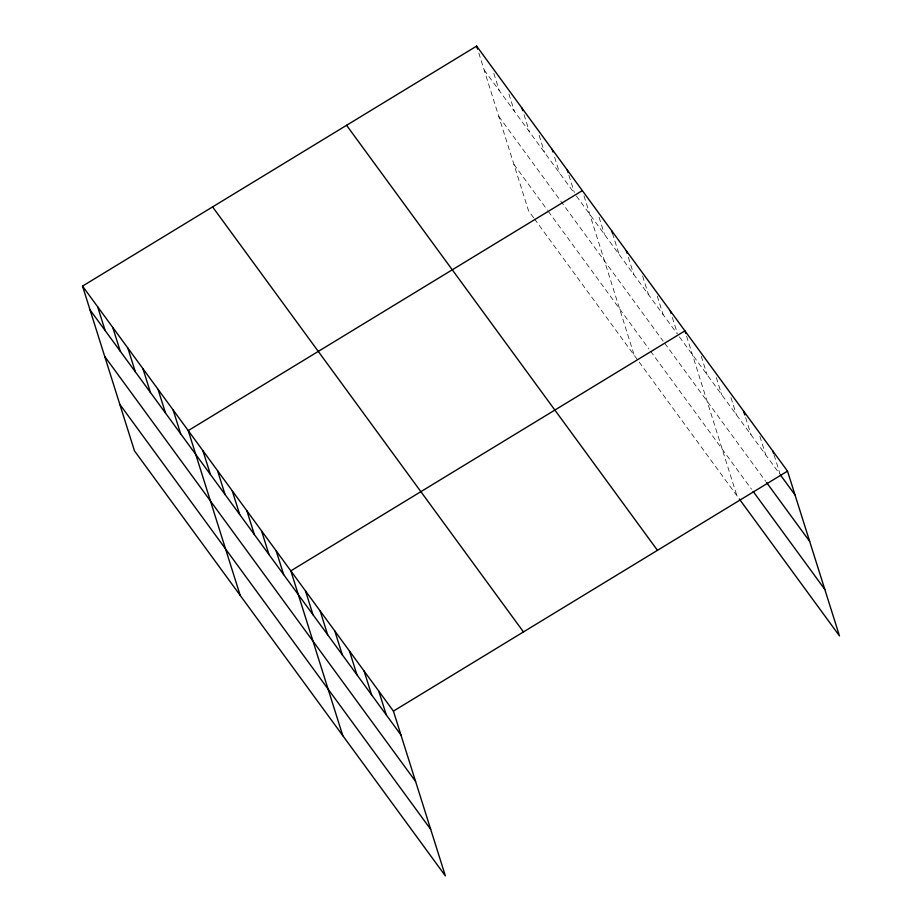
<?xml version="1.0" encoding="UTF-8"?>
<svg xmlns="http://www.w3.org/2000/svg" width="922" height="922" viewBox="0 0 922 922"><rect width="100%" height="100%" fill="white"/><g stroke="black" fill="none" stroke-linecap="round" stroke-linejoin="round"><path stroke-width="0.69" stroke-dasharray="4.61 3.46" d="M484.131 69.911L573.899 192.629M576.411 196.063L676.955 333.522M679.399 336.864L779.551 473.781M498.802 116.426L663.125 341.082M664.75 343.307L765.721 481.342M513.911 164.358L547.472 210.239M548.313 211.38L648.927 348.942M650.552 351.167L751.522 489.202M533.619 217.765L528.583 210.884L477.458 48.751M534.46 218.906L638.358 360.951M639.165 362.069L738.499 497.88M774.111 455.065L779.943 473.574M759.866 436.348L765.709 454.857M745.633 417.631L751.05 434.827M730.973 397.589L736.39 414.785M716.313 377.559L721.742 394.743M701.25 356.192L707.082 374.712M686.59 336.161L736.874 495.644M672.345 317.445L677.359 333.315M657.271 296.089L663.114 314.598M642.622 276.047L648.454 294.567M628.378 257.33L633.806 274.526M612.473 233.324L619.146 254.484M599.069 217.258L604.486 234.453M583.995 195.902L634.278 355.385M568.897 175.261L574.314 192.444M554.629 157.259L559.631 173.129M539.116 135.292L544.533 152.487M524.019 114.651L529.435 131.834M508.909 93.998L514.338 111.193M493.812 73.357L499.228 90.552"/><path stroke-width="1.38" d="M82.531 286.097L393.417 711.116L445.372 875.9L134.485 450.87L82.531 286.097L476.628 46.1L787.515 471.13L839.469 635.903L739.317 498.986M582.324 190.612L188.238 430.597L240.193 595.382M393.417 711.116L787.515 471.13M780.358 474.899L795.018 494.93M766.528 482.46L809.689 541.456M753.147 491.426L824.798 589.389M346.58 125.3L657.467 550.33M212.579 206.897L523.466 631.927M90.033 309.896L400.92 734.926M104.705 356.422L415.592 781.441M119.814 404.355L430.701 829.374M772.855 451.089L773.685 453.739M743.547 411.016L744.792 414.981M685.749 333.51L684.919 330.871L290.822 570.856L342.777 735.641M670.259 310.829L671.101 313.48M626.292 250.726L627.133 253.366M611.643 230.684L612.473 233.324M567.226 169.971L568.067 172.61M552.128 149.318L552.958 151.969M521.933 108.035L522.762 110.675M476.628 46.1L477.458 48.751M378.758 691.085L386.272 714.884M364.109 671.043L371.612 694.854M349.45 651.013L356.952 674.812M334.79 630.971L342.304 654.781M320.141 610.929L327.644 634.739M305.482 590.898L312.984 614.697M276.174 550.826L283.676 574.625M261.514 530.784L269.017 554.595M246.854 510.753L254.368 534.553M232.206 490.711L239.708 514.522M217.546 470.669L225.049 494.48M202.886 450.639L210.4 474.438M173.129 409.956L180.643 433.766M158.031 389.315L165.534 413.114M142.933 368.673L150.436 392.472M127.835 348.02L135.338 371.831M112.738 327.379L120.24 351.19M97.628 306.738L105.143 330.537"/></g></svg>
